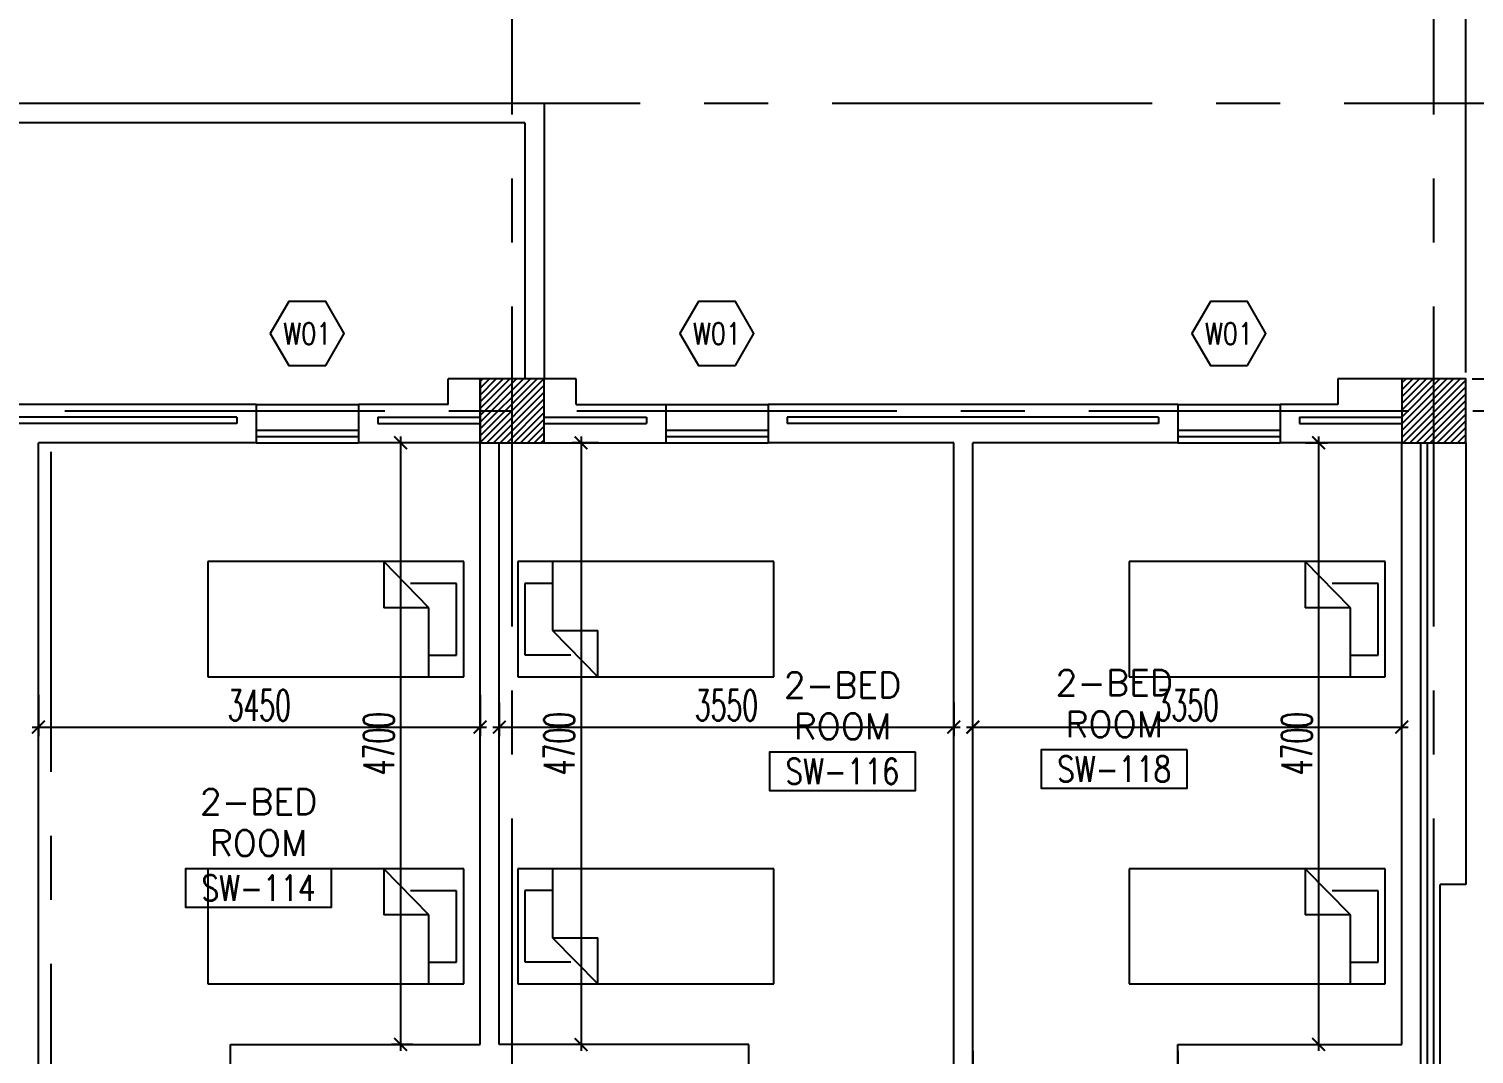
# Model space of a CAD drawing. Extents: x 276011.4 to 276105.3, y 57291.9 to 57371.4.
# Drawn here: x 276083.84 to 276095.13, y 57352.56 to 57360.57 of the extents above; entities that cross this region are included whole.
import ezdxf
from ezdxf.enums import TextEntityAlignment as Align

# ---------------------------------------------------------------- set-up
doc = ezdxf.new("R2010")
doc.units = 0
doc.header["$MEASUREMENT"] = 0
doc.header["$PDMODE"] = 34
doc.linetypes.add('CENTERX2', pattern=[4, 2.5, -0.5, 0.5, -0.5])
doc.layers.get('0').update_dxf_attribs({"linetype": 'CONTINUOUS'})
doc.layers.get('DEFPOINTS').update_dxf_attribs({"linetype": 'CONTINUOUS'})
for name, color, linetype in [('AX-DIM', 4, 'CONTINUOUS'), ('AXES', 11, 'CENTERX2'), ('COL', 5, 'CONTINUOUS'), ('DIM', 4, 'CONTINUOUS'), ('FUR', 4, 'CONTINUOUS'), ('HAT', 8, 'CONTINUOUS'), ('INSUL', 4, 'CONTINUOUS'), ('PROJ-L', 4, 'CONTINUOUS'), ('RM-BOX', 4, 'CONTINUOUS'), ('RM-NAME', 2, 'CONTINUOUS'), ('RM-NO', 2, 'CONTINUOUS'), ('WALL', 2, 'CONTINUOUS'), ('WIN', 3, 'CONTINUOUS'), ('WIN-BOX', 4, 'CONTINUOUS'), ('WIN-NO', 5, 'CONTINUOUS')]:
    doc.layers.add(name, color=color, linetype=linetype)
doc.styles.add('ROMANS', font='ROMANS.shx', dxfattribs={"width": 0.6})
doc.dimstyles.new('STANDARD in', dxfattribs={"dimtxt": 0.24, "dimasz": 0.1, "dimexe": 0.07, "dimexo": 0.05, "dimgap": 0.05, "dimtad": 1, "dimdec": 0, "dimlfac": 1000, "dimzin": 0, "dimdsep": 46, "dimtxsty": 'ROMANS', "dimblk": 'ARCHTICK', "dimcen": 0.05, "dimdle": 0.05, "dimclrd": 4, "dimclre": 4, "dimclrt": 2, "dimadec": 0, "dimazin": 0, "dimtfac": 1, "dimtdec": 0, "dimtmove": 2, "dimatfit": 3, "dimfxl": 0, "dimtolj": 1, "dimtzin": 0, "dimarcsym": 0})

# ---------------------------------------------------------------- blocks, each defined once
blk = doc.blocks.new('_ARCHTICK')
at = {"color": 0, "linetype": 'ByBlock', "const_width": 0.15}
blk.add_lwpolyline([(-0.5, -0.5), (0.5, 0.5)], dxfattribs=at)
blk = doc.blocks.new('*D106')
at = {"layer": 'AX-DIM', "color": 4, "lineweight": -2, "ltscale": 0.3}
for p, q in [((276020.305, 57370.011), (276095.115, 57370.011)), ((276020.355, 57365.405), (276020.355, 57370.081)), ((276095.065, 57357.883), (276095.065, 57370.081))]:
    blk.add_line(p, q, dxfattribs=at)
at = {"layer": 'DEFPOINTS', "color": 0, "ltscale": 0.3}
for p in [(276095.065, 57370.011), (276020.355, 57365.355), (276095.065, 57357.833)]:
    blk.add_point(p, dxfattribs=at)
at = {"layer": 'AX-DIM', "color": 4, "lineweight": -2, "ltscale": 0.3, "xscale": 0.1, "yscale": 0.1, "zscale": 0.1, "rotation": 180}
blk.add_blockref('_ARCHTICK', (276020.355, 57370.011), dxfattribs=at)
at = {"layer": 'AX-DIM', "color": 4, "lineweight": -2, "ltscale": 0.3, "xscale": 0.1, "yscale": 0.1, "zscale": 0.1}
blk.add_blockref('_ARCHTICK', (276095.065, 57370.011), dxfattribs=at)
at = {"layer": 'AX-DIM', "color": 2, "ltscale": 0.3, "insert": (276057.71, 57370.181), "char_height": 0.24, "attachment_point": 5, "style": 'ROMANS'}
blk.add_mtext('\\A1;74710', dxfattribs=at)
blk = doc.blocks.new('*D596')
at = {"layer": 'AX-DIM', "color": 4, "lineweight": -2, "ltscale": 0.3}
for p, q in [((276089.533, 57367.858), (276103.985, 57367.858)), ((276103.915, 57367.908), (276103.915, 57357.783)), ((276103.265, 57357.833), (276103.985, 57357.833))]:
    blk.add_line(p, q, dxfattribs=at)
at = {"layer": 'DEFPOINTS', "color": 0, "ltscale": 0.3}
for p in [(276089.483, 57367.858), (276103.215, 57357.833), (276103.915, 57357.833)]:
    blk.add_point(p, dxfattribs=at)
at = {"layer": 'AX-DIM', "color": 4, "lineweight": -2, "ltscale": 0.3, "xscale": 0.1, "yscale": 0.1, "zscale": 0.1}
for p, rotation in [((276103.915, 57367.858), 90), ((276103.915, 57357.833), 270)]:
    blk.add_blockref('_ARCHTICK', p, dxfattribs=dict(at, rotation=rotation))
at = {"layer": 'AX-DIM', "color": 2, "ltscale": 0.3, "insert": (276103.745, 57362.845), "char_height": 0.24, "attachment_point": 5, "rotation": 90, "style": 'ROMANS'}
blk.add_mtext('\\A1;10025', dxfattribs=at)
blk = doc.blocks.new('*D595')
at = {"layer": 'AX-DIM', "color": 4, "lineweight": -2, "ltscale": 0.3}
for p, q in [((276095.015, 57370.011), (276100.34, 57370.011)), ((276095.065, 57369.361), (276095.065, 57370.081)), ((276100.29, 57333.883), (276100.29, 57370.081))]:
    blk.add_line(p, q, dxfattribs=at)
at = {"layer": 'DEFPOINTS', "color": 0, "ltscale": 0.3}
for p in [(276100.29, 57370.011), (276095.065, 57369.311), (276100.29, 57333.833)]:
    blk.add_point(p, dxfattribs=at)
at = {"layer": 'AX-DIM', "color": 4, "lineweight": -2, "ltscale": 0.3, "xscale": 0.1, "yscale": 0.1, "zscale": 0.1, "rotation": 180}
blk.add_blockref('_ARCHTICK', (276095.065, 57370.011), dxfattribs=at)
at = {"layer": 'AX-DIM', "color": 4, "lineweight": -2, "ltscale": 0.3, "xscale": 0.1, "yscale": 0.1, "zscale": 0.1}
blk.add_blockref('_ARCHTICK', (276100.29, 57370.011), dxfattribs=at)
at = {"layer": 'AX-DIM', "color": 2, "ltscale": 0.3, "insert": (276097.678, 57370.181), "char_height": 0.24, "attachment_point": 5, "style": 'ROMANS'}
blk.add_mtext('\\A1;5225', dxfattribs=at)
blk = doc.blocks.new('*D593')
at = {"layer": 'AX-DIM', "color": 4, "lineweight": -2, "ltscale": 0.3}
for p, q in [((276095.115, 57357.833), (276103.985, 57357.833)), ((276103.915, 57357.883), (276103.915, 57298.463)), ((276095.115, 57298.513), (276103.985, 57298.513))]:
    blk.add_line(p, q, dxfattribs=at)
at = {"layer": 'DEFPOINTS', "color": 0, "ltscale": 0.3}
for p in [(276095.065, 57357.833), (276095.065, 57298.513), (276103.915, 57298.513)]:
    blk.add_point(p, dxfattribs=at)
at = {"layer": 'AX-DIM', "color": 4, "lineweight": -2, "ltscale": 0.3, "xscale": 0.1, "yscale": 0.1, "zscale": 0.1}
for p, rotation in [((276103.915, 57357.833), 90), ((276103.915, 57298.513), 270)]:
    blk.add_blockref('_ARCHTICK', p, dxfattribs=dict(at, rotation=rotation))
at = {"layer": 'AX-DIM', "color": 2, "ltscale": 0.3, "insert": (276103.745, 57328.173), "char_height": 0.24, "attachment_point": 5, "rotation": 90, "style": 'ROMANS'}
blk.add_mtext('\\A1;59320', dxfattribs=at)
blk = doc.blocks.new('*X48')
at = {"color": 0}
for p, q in [((245927, 177090), (246427, 177590)), ((245929, 177145), (246374, 177590)), ((245929, 177198), (246321, 177590)), ((245929, 177251), (246267, 177590)), ((245929, 177304), (246214, 177590)), ((245929, 177357), (246161, 177590)), ((245929, 177410), (246108, 177590)), ((245929, 177463), (246055, 177590)), ((245929, 177516), (246002, 177590)), ((245929, 177569), (245949, 177590)), ((245980, 177090), (246429, 177539)), ((246033, 177090), (246429, 177486)), ((246086, 177090), (246429, 177433)), ((246139, 177090), (246429, 177380)), ((246192, 177090), (246429, 177327)), ((246245, 177090), (246429, 177274)), ((246298, 177090), (246429, 177220)), ((246351, 177090), (246429, 177167)), ((246404, 177090), (246429, 177114))]:
    blk.add_line(p, q, dxfattribs=at)
blk = doc.blocks.new('WW1')
at = {"layer": 'WIN-BOX'}
blk.add_lwpolyline([(144, -250), (289, 0), (144, 250), (-144, 250), (-289, 0), (-144, -250)], close=True, dxfattribs=at)
at = {"layer": 'WIN-NO', "style": 'ROMANS', "width": 0.8}
blk.add_attdef('W00', text='', height=170, dxfattribs=at).set_placement((0, 0), align=Align.MIDDLE)
blk = doc.blocks.new('*X47')
at = {"color": 0}
for p, q in [((253129, 177132), (253586, 177590)), ((253129, 177185), (253533, 177590)), ((253129, 177238), (253480, 177590)), ((253129, 177291), (253427, 177590)), ((253129, 177344), (253374, 177590)), ((253129, 177397), (253321, 177590)), ((253129, 177450), (253268, 177590)), ((253129, 177503), (253215, 177590)), ((253129, 177557), (253162, 177590)), ((253139, 177090), (253629, 177579)), ((253192, 177090), (253629, 177526)), ((253245, 177090), (253629, 177473)), ((253298, 177090), (253629, 177420)), ((253351, 177090), (253629, 177367)), ((253404, 177090), (253629, 177314)), ((253457, 177090), (253629, 177261)), ((253510, 177090), (253629, 177208)), ((253563, 177090), (253629, 177155)), ((253616, 177090), (253629, 177102))]:
    blk.add_line(p, q, dxfattribs=at)
blk = doc.blocks.new('RM1')
at = {"layer": 'RM-BOX'}
blk.add_lwpolyline([(570, -200), (-570, -200), (-570, -500), (570, -500)], close=True, dxfattribs=at)
at = {"layer": 'RM-NAME', "style": 'ROMANS'}
for tag, p in [('ROOMNAME1', (0, 324)), ('ROOMNAME2', (0, 0))]:
    blk.add_attdef(tag, text='', height=200, dxfattribs=at).set_placement(p, align=Align.MIDDLE)
at = {"layer": 'RM-NO', "style": 'ROMANS', "width": 0.8}
blk.add_attdef('ROOMNO', text='', height=200, dxfattribs=at).set_placement((0, -350), align=Align.MIDDLE)
blk = doc.blocks.new('*D449')
at = {"layer": 'DEFPOINTS', "color": 0, "linetype": 'ByBlock', "ltscale": 0.3}
for p in [(276083.915, 57355.415), (276087.365, 57355.415), (276087.365, 57355.112)]:
    blk.add_point(p, dxfattribs=at)
at = {"layer": 'DIM', "color": 4, "linetype": 'ByBlock', "lineweight": -2, "ltscale": 0.3}
for p, q in [((276083.915, 57355.365), (276083.915, 57355.042)), ((276087.365, 57355.365), (276087.365, 57355.042)), ((276083.865, 57355.112), (276087.415, 57355.112))]:
    blk.add_line(p, q, dxfattribs=at)
at = {"layer": 'DIM', "color": 4, "linetype": 'ByBlock', "lineweight": -2, "ltscale": 0.3, "xscale": 0.1, "yscale": 0.1, "zscale": 0.1, "rotation": 180}
blk.add_blockref('_ARCHTICK', (276083.915, 57355.112), dxfattribs=at)
at = {"layer": 'DIM', "color": 4, "linetype": 'ByBlock', "lineweight": -2, "ltscale": 0.3, "xscale": 0.1, "yscale": 0.1, "zscale": 0.1}
blk.add_blockref('_ARCHTICK', (276087.365, 57355.112), dxfattribs=at)
at = {"layer": 'DIM', "color": 2, "linetype": 'ByBlock', "ltscale": 0.3, "insert": (276085.64, 57355.282), "char_height": 0.24, "attachment_point": 5, "style": 'ROMANS'}
blk.add_mtext('\\A1;3450', dxfattribs=at)
blk = doc.blocks.new('*D448')
at = {"layer": 'DEFPOINTS', "color": 0, "linetype": 'ByBlock', "ltscale": 0.3}
for p in [(276086.89, 57357.333), (276086.744, 57352.633), (276086.89, 57352.633)]:
    blk.add_point(p, dxfattribs=at)
at = {"layer": 'DIM', "color": 4, "linetype": 'ByBlock', "lineweight": -2, "ltscale": 0.3}
for p, q in [((276086.744, 57357.383), (276086.744, 57352.583)), ((276086.84, 57357.333), (276086.674, 57357.333)), ((276086.84, 57352.633), (276086.674, 57352.633))]:
    blk.add_line(p, q, dxfattribs=at)
at = {"layer": 'DIM', "color": 4, "linetype": 'ByBlock', "lineweight": -2, "ltscale": 0.3, "xscale": 0.1, "yscale": 0.1, "zscale": 0.1}
for p, rotation in [((276086.744, 57357.333), 90), ((276086.744, 57352.633), 270)]:
    blk.add_blockref('_ARCHTICK', p, dxfattribs=dict(at, rotation=rotation))
at = {"layer": 'DIM', "color": 2, "linetype": 'ByBlock', "ltscale": 0.3, "insert": (276086.574, 57354.983), "char_height": 0.24, "attachment_point": 5, "rotation": 90, "style": 'ROMANS'}
blk.add_mtext('\\A1;4700', dxfattribs=at)
blk = doc.blocks.new('*D444')
at = {"layer": 'DEFPOINTS', "color": 0, "linetype": 'ByBlock', "ltscale": 0.3}
for p in [(276088.34, 57357.333), (276088.154, 57352.633), (276088.34, 57352.633)]:
    blk.add_point(p, dxfattribs=at)
at = {"layer": 'DIM', "color": 4, "linetype": 'ByBlock', "lineweight": -2, "ltscale": 0.3}
for p, q in [((276088.154, 57357.383), (276088.154, 57352.583)), ((276088.29, 57357.333), (276088.084, 57357.333)), ((276088.29, 57352.633), (276088.084, 57352.633))]:
    blk.add_line(p, q, dxfattribs=at)
at = {"layer": 'DIM', "color": 4, "linetype": 'ByBlock', "lineweight": -2, "ltscale": 0.3, "xscale": 0.1, "yscale": 0.1, "zscale": 0.1}
for p, rotation in [((276088.154, 57357.333), 90), ((276088.154, 57352.633), 270)]:
    blk.add_blockref('_ARCHTICK', p, dxfattribs=dict(at, rotation=rotation))
at = {"layer": 'DIM', "color": 2, "linetype": 'ByBlock', "ltscale": 0.3, "insert": (276087.984, 57354.983), "char_height": 0.24, "attachment_point": 5, "rotation": 90, "style": 'ROMANS'}
blk.add_mtext('\\A1;4700', dxfattribs=at)
blk = doc.blocks.new('*D443')
at = {"layer": 'DEFPOINTS', "color": 0, "linetype": 'ByBlock', "ltscale": 0.3}
for p in [(276087.515, 57355.354), (276091.065, 57355.354), (276091.065, 57355.112)]:
    blk.add_point(p, dxfattribs=at)
at = {"layer": 'DIM', "color": 4, "linetype": 'ByBlock', "lineweight": -2, "ltscale": 0.3}
for p, q in [((276087.515, 57355.304), (276087.515, 57355.042)), ((276091.065, 57355.304), (276091.065, 57355.042)), ((276087.465, 57355.112), (276091.115, 57355.112))]:
    blk.add_line(p, q, dxfattribs=at)
at = {"layer": 'DIM', "color": 4, "linetype": 'ByBlock', "lineweight": -2, "ltscale": 0.3, "xscale": 0.1, "yscale": 0.1, "zscale": 0.1, "rotation": 180}
blk.add_blockref('_ARCHTICK', (276087.515, 57355.112), dxfattribs=at)
at = {"layer": 'DIM', "color": 4, "linetype": 'ByBlock', "lineweight": -2, "ltscale": 0.3, "xscale": 0.1, "yscale": 0.1, "zscale": 0.1}
blk.add_blockref('_ARCHTICK', (276091.065, 57355.112), dxfattribs=at)
at = {"layer": 'DIM', "color": 2, "linetype": 'ByBlock', "ltscale": 0.3, "insert": (276089.29, 57355.282), "char_height": 0.24, "attachment_point": 5, "style": 'ROMANS'}
blk.add_mtext('\\A1;3550', dxfattribs=at)
blk = doc.blocks.new('*D439')
at = {"layer": 'DEFPOINTS', "color": 0, "linetype": 'ByBlock', "ltscale": 0.3}
for p in [(276094.565, 57355.112), (276091.215, 57355.002), (276094.565, 57354.983)]:
    blk.add_point(p, dxfattribs=at)
at = {"layer": 'DIM', "color": 4, "linetype": 'ByBlock', "lineweight": -2, "ltscale": 0.3}
for p, q in [((276091.165, 57355.112), (276094.615, 57355.112)), ((276091.215, 57355.052), (276091.215, 57355.182)), ((276094.565, 57355.033), (276094.565, 57355.182))]:
    blk.add_line(p, q, dxfattribs=at)
at = {"layer": 'DIM', "color": 4, "linetype": 'ByBlock', "lineweight": -2, "ltscale": 0.3, "xscale": 0.1, "yscale": 0.1, "zscale": 0.1, "rotation": 180}
blk.add_blockref('_ARCHTICK', (276091.215, 57355.112), dxfattribs=at)
at = {"layer": 'DIM', "color": 4, "linetype": 'ByBlock', "lineweight": -2, "ltscale": 0.3, "xscale": 0.1, "yscale": 0.1, "zscale": 0.1}
blk.add_blockref('_ARCHTICK', (276094.565, 57355.112), dxfattribs=at)
at = {"layer": 'DIM', "color": 2, "linetype": 'ByBlock', "ltscale": 0.3, "insert": (276092.89, 57355.282), "char_height": 0.24, "attachment_point": 5, "style": 'ROMANS'}
blk.add_mtext('\\A1;3350', dxfattribs=at)
blk = doc.blocks.new('*D438')
at = {"layer": 'DEFPOINTS', "color": 0, "linetype": 'ByBlock', "ltscale": 0.3}
for p in [(276093.763, 57357.333), (276093.763, 57352.633), (276093.916, 57352.633)]:
    blk.add_point(p, dxfattribs=at)
at = {"layer": 'DIM', "color": 4, "linetype": 'ByBlock', "lineweight": -2, "ltscale": 0.3}
for p, q in [((276093.916, 57357.383), (276093.916, 57352.583)), ((276093.813, 57357.333), (276093.986, 57357.333)), ((276093.813, 57352.633), (276093.986, 57352.633))]:
    blk.add_line(p, q, dxfattribs=at)
at = {"layer": 'DIM', "color": 4, "linetype": 'ByBlock', "lineweight": -2, "ltscale": 0.3, "xscale": 0.1, "yscale": 0.1, "zscale": 0.1}
for p, rotation in [((276093.916, 57357.333), 90), ((276093.916, 57352.633), 270)]:
    blk.add_blockref('_ARCHTICK', p, dxfattribs=dict(at, rotation=rotation))
at = {"layer": 'DIM', "color": 2, "linetype": 'ByBlock', "ltscale": 0.3, "insert": (276093.746, 57354.983), "char_height": 0.24, "attachment_point": 5, "rotation": 90, "style": 'ROMANS'}
blk.add_mtext('\\A1;4700', dxfattribs=at)
blk = doc.blocks.new('*D435')
at = {"layer": 'DEFPOINTS', "color": 0, "linetype": 'ByBlock', "ltscale": 0.3}
for p in [(276091.215, 57352.633), (276092.815, 57352.633), (276091.215, 57352.052)]:
    blk.add_point(p, dxfattribs=at)
at = {"layer": 'DIM', "color": 4, "linetype": 'ByBlock', "lineweight": -2, "ltscale": 0.3}
for p, q in [((276091.215, 57352.583), (276091.215, 57351.982)), ((276092.815, 57352.583), (276092.815, 57351.982)), ((276092.865, 57352.052), (276091.165, 57352.052))]:
    blk.add_line(p, q, dxfattribs=at)
at = {"layer": 'DIM', "color": 4, "linetype": 'ByBlock', "lineweight": -2, "ltscale": 0.3, "xscale": 0.1, "yscale": 0.1, "zscale": 0.1, "rotation": 180}
blk.add_blockref('_ARCHTICK', (276091.215, 57352.052), dxfattribs=at)
at = {"layer": 'DIM', "color": 4, "linetype": 'ByBlock', "lineweight": -2, "ltscale": 0.3, "xscale": 0.1, "yscale": 0.1, "zscale": 0.1}
blk.add_blockref('_ARCHTICK', (276092.815, 57352.052), dxfattribs=at)
at = {"layer": 'DIM', "color": 2, "linetype": 'ByBlock', "ltscale": 0.3, "insert": (276092.015, 57352.222), "char_height": 0.24, "attachment_point": 5, "style": 'ROMANS'}
blk.add_mtext('\\A1;1600', dxfattribs=at)

msp = doc.modelspace()

# ---------------------------------------------------------------- linework, layer by layer
at = {"layer": 'AXES'}
for p, q in [((276087.6155, 57291.8986), (276087.6155, 57370.7113)), ((276094.8155, 57291.8986), (276094.8155, 57370.7113)), ((276104.6155, 57359.9829), (276052.5255, 57359.9829)), ((276032.1217, 57357.5829), (276104.6155, 57357.5829)), ((276084.0155, 57298.7629), (276084.0155, 57357.5829)), ((276091.2155, 57298.7629), (276091.2155, 57357.5329))]:
    msp.add_line(p, q, dxfattribs=at)
at = {"layer": 'COL'}
for points in [[(276087.8655, 57357.3329), (276087.8655, 57357.8329), (276087.3655, 57357.8329), (276087.3655, 57357.3329)], [(276095.0655, 57357.3329), (276095.0655, 57357.8329), (276094.5655, 57357.8329), (276094.5655, 57357.3329)]]:
    msp.add_lwpolyline(points, close=True, dxfattribs=at)
at = {"layer": 'FUR'}
for p, q in [((276087.2372, 57356.4049), (276085.2372, 57356.4049)), ((276085.2372, 57356.4049), (276085.2372, 57355.5049)), ((276086.6121, 57356.4049), (276086.6121, 57356.0437)), ((276086.9656, 57356.0437), (276086.6121, 57356.4049)), ((276087.2372, 57355.5049), (276087.2372, 57356.4049)), ((276089.6596, 57356.4049), (276087.6596, 57356.4049)), ((276087.6596, 57356.4049), (276087.6596, 57355.5049)), ((276087.9312, 57356.4049), (276087.9312, 57355.866)), ((276089.6596, 57355.5049), (276089.6596, 57356.4049)), ((276094.437, 57356.4049), (276092.437, 57356.4049)), ((276092.437, 57356.4049), (276092.437, 57355.5049)), ((276093.8119, 57356.4049), (276093.8119, 57356.0437)), ((276094.1654, 57356.0437), (276093.8119, 57356.4049)), ((276094.437, 57355.5049), (276094.437, 57356.4049)), ((276087.1817, 57356.2327), (276086.822, 57356.2327)), ((276087.1817, 57355.6748), (276087.1817, 57356.2327)), ((276087.715, 57356.235), (276087.715, 57355.677)), ((276087.9312, 57356.235), (276087.715, 57356.235)), ((276094.3815, 57356.2327), (276094.0219, 57356.2327)), ((276094.3815, 57355.6748), (276094.3815, 57356.2327)), ((276086.9656, 57356.0437), (276086.6121, 57356.0437)), ((276086.9656, 57355.5049), (276086.9656, 57356.0437)), ((276094.1654, 57356.0437), (276093.8119, 57356.0437)), ((276094.1654, 57355.5049), (276094.1654, 57356.0437)), ((276087.9312, 57355.866), (276088.2846, 57355.866)), ((276087.9312, 57355.866), (276088.2846, 57355.5049)), ((276088.2846, 57355.5049), (276088.2846, 57355.866)), ((276086.9656, 57355.6748), (276087.1817, 57355.6748)), ((276087.715, 57355.677), (276088.0747, 57355.677)), ((276094.1654, 57355.6748), (276094.3815, 57355.6748)), ((276085.2372, 57355.5049), (276087.2372, 57355.5049)), ((276087.6596, 57355.5049), (276089.6596, 57355.5049)), ((276092.437, 57355.5049), (276094.437, 57355.5049)), ((276087.2372, 57354.0061), (276085.2372, 57354.0061)), ((276085.2372, 57354.0061), (276085.2372, 57353.1061)), ((276086.6121, 57354.0061), (276086.6121, 57353.6449)), ((276086.9656, 57353.6449), (276086.6121, 57354.0061)), ((276087.2372, 57353.1061), (276087.2372, 57354.0061)), ((276089.6596, 57354.0061), (276087.6596, 57354.0061)), ((276087.6596, 57354.0061), (276087.6596, 57353.1061)), ((276087.9312, 57354.0061), (276087.9312, 57353.4672)), ((276089.6596, 57353.1061), (276089.6596, 57354.0061)), ((276094.437, 57354.0061), (276092.437, 57354.0061)), ((276092.437, 57354.0061), (276092.437, 57353.1061)), ((276093.8119, 57354.0061), (276093.8119, 57353.6449)), ((276094.1654, 57353.6449), (276093.8119, 57354.0061)), ((276094.437, 57353.1061), (276094.437, 57354.0061)), ((276087.1817, 57353.8339), (276086.822, 57353.8339)), ((276087.1817, 57353.276), (276087.1817, 57353.8339)), ((276087.715, 57353.8362), (276087.715, 57353.2782)), ((276087.9312, 57353.8362), (276087.715, 57353.8362)), ((276094.3815, 57353.8339), (276094.0219, 57353.8339)), ((276094.3815, 57353.276), (276094.3815, 57353.8339)), ((276086.9656, 57353.6449), (276086.6121, 57353.6449)), ((276086.9656, 57353.1061), (276086.9656, 57353.6449)), ((276094.1654, 57353.6449), (276093.8119, 57353.6449)), ((276094.1654, 57353.1061), (276094.1654, 57353.6449)), ((276087.9312, 57353.4672), (276088.2846, 57353.4672)), ((276087.9312, 57353.4672), (276088.2846, 57353.1061)), ((276088.2846, 57353.1061), (276088.2846, 57353.4672)), ((276086.9656, 57353.276), (276087.1817, 57353.276)), ((276087.715, 57353.2782), (276088.0747, 57353.2782)), ((276094.1654, 57353.276), (276094.3815, 57353.276)), ((276085.2372, 57353.1061), (276087.2372, 57353.1061)), ((276087.6596, 57353.1061), (276089.6596, 57353.1061)), ((276092.437, 57353.1061), (276094.437, 57353.1061))]:
    msp.add_line(p, q, dxfattribs=at)
at = {"layer": 'INSUL'}
for p, q in [((276085.4655, 57357.5329), (276082.5367, 57357.5329)), ((276085.4655, 57357.4829), (276082.5367, 57357.4829)), ((276085.4655, 57357.5329), (276085.4655, 57357.4829)), ((276086.5655, 57357.5329), (276086.5655, 57357.4829)), ((276086.5655, 57357.5329), (276087.3655, 57357.5329)), ((276086.5655, 57357.4829), (276087.3655, 57357.4829)), ((276087.8655, 57357.5329), (276088.6655, 57357.5329)), ((276087.8655, 57357.4829), (276088.6655, 57357.4829)), ((276088.6655, 57357.5329), (276088.6655, 57357.4829)), ((276089.7655, 57357.5329), (276089.7655, 57357.4829)), ((276092.6655, 57357.5329), (276089.7655, 57357.5329)), ((276092.6655, 57357.4829), (276089.7655, 57357.4829)), ((276092.6655, 57357.5329), (276092.6655, 57357.4829)), ((276093.7655, 57357.5329), (276094.5655, 57357.5329)), ((276093.7655, 57357.5329), (276093.7655, 57357.4829)), ((276093.7655, 57357.4829), (276094.5655, 57357.4829)), ((276094.7155, 57350.6329), (276094.7155, 57357.3329)), ((276094.7655, 57350.6329), (276094.7655, 57357.3329))]:
    msp.add_line(p, q, dxfattribs=at)
at = {"layer": 'PROJ-L', "linetype": 'Continuous'}
for p, q in [((276087.8655, 57359.9829), (276069.3655, 57359.9829)), ((276087.8655, 57359.9829), (276087.8655, 57357.8329)), ((276087.7155, 57359.8329), (276069.5155, 57359.8329)), ((276087.7155, 57359.8329), (276087.7155, 57357.8329))]:
    msp.add_line(p, q, dxfattribs=at)
at = {"layer": 'WALL'}
for p, q in [((276087.1155, 57357.6329), (276087.1155, 57357.8329)), ((276088.1155, 57357.8329), (276087.1155, 57357.8329)), ((276088.1155, 57357.6329), (276088.1155, 57357.8329)), ((276094.0655, 57357.8329), (276094.0655, 57357.6329)), ((276095.0655, 57357.8329), (276094.0655, 57357.8329)), ((276085.6155, 57357.6329), (276082.3867, 57357.6329)), ((276085.6155, 57357.6329), (276085.6155, 57357.3329)), ((276086.4155, 57357.6329), (276086.4155, 57357.3329)), ((276087.1155, 57357.6329), (276086.4155, 57357.6329)), ((276088.1155, 57357.6329), (276088.8155, 57357.6329)), ((276088.8155, 57357.6329), (276088.8155, 57357.3329)), ((276089.6155, 57357.6329), (276089.6155, 57357.3329)), ((276092.8155, 57357.6329), (276089.6155, 57357.6329)), ((276092.8155, 57357.6329), (276092.8155, 57357.3329)), ((276094.0655, 57357.6329), (276093.6155, 57357.6329)), ((276093.6155, 57357.6329), (276093.6155, 57357.3329)), ((276085.6155, 57357.3329), (276083.9155, 57357.3329)), ((276083.9155, 57350.6829), (276083.9155, 57357.3329)), ((276087.3655, 57357.3329), (276086.4155, 57357.3329)), ((276087.3655, 57352.6329), (276087.3655, 57357.3329)), ((276087.5155, 57352.6329), (276087.5155, 57357.3329)), ((276087.8655, 57357.3329), (276088.8155, 57357.3329)), ((276091.0655, 57357.3329), (276089.6155, 57357.3329)), ((276091.0655, 57350.6829), (276091.0655, 57357.3329)), ((276092.8155, 57357.3329), (276091.2155, 57357.3329)), ((276091.2155, 57350.6829), (276091.2155, 57357.3329)), ((276094.5655, 57357.3329), (276093.6155, 57357.3329)), ((276094.5655, 57352.6329), (276094.5655, 57357.3329)), ((276095.0655, 57357.3329), (276095.0655, 57353.8829)), ((276094.8655, 57350.8829), (276094.8655, 57353.8829)), ((276095.0655, 57353.8829), (276094.8655, 57353.8829)), ((276085.4155, 57352.6329), (276087.3655, 57352.6329)), ((276085.4155, 57352.3829), (276085.4155, 57352.6329)), ((276089.4655, 57352.6329), (276087.5155, 57352.6329)), ((276089.4655, 57352.3829), (276089.4655, 57352.6329)), ((276092.8155, 57352.6329), (276094.5655, 57352.6329)), ((276092.8155, 57352.3829), (276092.8155, 57352.6329))]:
    msp.add_line(p, q, dxfattribs=at)
at = {"layer": 'WALL', "linetype": 'ByBlock', "ltscale": 0.3}
for points in [[(276087.8655, 57357.8329), (276087.3635, 57357.8329), (276087.3635, 57357.3329), (276087.8655, 57357.3329)], [(276095.0655, 57357.8329), (276094.5655, 57357.8329), (276094.5655, 57357.3329), (276095.0655, 57357.3329)]]:
    msp.add_lwpolyline(points, close=True, dxfattribs=at)
at = {"layer": 'WIN'}
for p, q in [((276085.6155, 57357.6329), (276086.4155, 57357.6329)), ((276088.8155, 57357.6329), (276089.6155, 57357.6329)), ((276092.8155, 57357.6329), (276093.6155, 57357.6329)), ((276085.6155, 57357.4329), (276086.4155, 57357.4329)), ((276085.6155, 57357.3829), (276086.4155, 57357.3829)), ((276088.8155, 57357.4329), (276089.6155, 57357.4329)), ((276088.8155, 57357.3829), (276089.6155, 57357.3829)), ((276092.8155, 57357.4329), (276093.6155, 57357.4329)), ((276092.8155, 57357.3829), (276093.6155, 57357.3829)), ((276085.6155, 57357.3329), (276086.4155, 57357.3329)), ((276088.8155, 57357.3329), (276089.6155, 57357.3329)), ((276092.8155, 57357.3329), (276093.6155, 57357.3329))]:
    msp.add_line(p, q, dxfattribs=at)

# ---------------------------------------------------------------- block references
at = {"layer": 'HAT', "xscale": 0.001, "yscale": 0.001, "zscale": 0.001}
for name in ['*X48', '*X47']:
    msp.add_blockref(name, (275841.4369, 57180.2432), dxfattribs=at)
at = {"layer": 'RM-NAME', "xscale": 0.001, "yscale": 0.001, "zscale": 0.001}
for p, values in [((276092.3189, 57355.1346), {'ROOMNO': 'SW-118', 'ROOMNAME2': 'ROOM', 'ROOMNAME1': '2-BED'}), ((276090.196, 57355.1171), {'ROOMNO': 'SW-116', 'ROOMNAME2': 'ROOM', 'ROOMNAME1': '2-BED'}), ((276085.6342, 57354.2061), {'ROOMNO': 'SW-114', 'ROOMNAME2': 'ROOM', 'ROOMNAME1': '2-BED'})]:
    msp.add_blockref('RM1', p, dxfattribs=at).add_auto_attribs(values)
at = {"layer": 'WIN-NO', "xscale": 0.001, "yscale": 0.001, "zscale": 0.001}
for p in [(276086.0155, 57358.186), (276089.2155, 57358.186), (276093.2155, 57358.186)]:
    msp.add_blockref('WW1', p, dxfattribs=at).add_auto_attribs({'W00': 'W01'})

# ---------------------------------------------------------------- dimensions: what is measured, and where the dimension line sits
at = {"layer": 'AX-DIM'}
for base, p1, p2, picture, middle in [((276095.0655, 57370.0113), (276020.3555, 57365.3553), (276095.0655, 57357.8329), '*D106', (276057.7105, 57370.1813)), ((276100.2905, 57370.0113), (276095.0655, 57369.3113), (276100.2905, 57333.8329), '*D595', (276097.678, 57370.1813))]:
    dim = msp.add_linear_dim(base=base, p1=p1, p2=p2, dimstyle='STANDARD in', dxfattribs=at)
    dim.commit()
    dim.dimension.update_dxf_attribs({"geometry": picture, "text_midpoint": middle})
for base, p1, p2, picture, middle in [((276103.9155, 57357.8329), (276089.4827, 57367.8579), (276103.2155, 57357.8329), '*D596', (276103.7455, 57362.8454)), ((276103.9155, 57298.5129), (276095.0655, 57357.8329), (276095.0655, 57298.5129), '*D593', (276103.7455, 57328.1729))]:
    dim = msp.add_linear_dim(base=base, p1=p1, p2=p2, angle=270, dimstyle='STANDARD in', dxfattribs=at)
    dim.commit()
    dim.dimension.update_dxf_attribs({"geometry": picture, "text_midpoint": middle})
at = {"layer": 'DIM', "linetype": 'ByBlock', "ltscale": 0.3}
for base, p1, p2, picture, middle in [((276086.7435, 57352.6329), (276086.8905, 57357.3329), (276086.8905, 57352.6329), '*D448', (276086.5735, 57354.9829)), ((276088.154, 57352.6329), (276088.3405, 57357.3329), (276088.3405, 57352.6329), '*D444', (276087.984, 57354.9829)), ((276093.9157, 57352.6329), (276093.7627, 57357.3329), (276093.7627, 57352.6329), '*D438', (276093.7457, 57354.9829))]:
    dim = msp.add_linear_dim(base=base, p1=p1, p2=p2, angle=90, dimstyle='STANDARD in', dxfattribs=at)
    dim.commit()
    dim.dimension.update_dxf_attribs({"geometry": picture, "text_midpoint": middle})
for base, p1, p2, picture, middle in [((276087.3655, 57355.1125), (276083.9155, 57355.4147), (276087.3655, 57355.4147), '*D449', (276085.6405, 57355.2825)), ((276091.0655, 57355.1125), (276087.5155, 57355.3541), (276091.0655, 57355.3541), '*D443', (276089.2905, 57355.2825)), ((276094.5655, 57355.1125), (276091.2155, 57355.0023), (276094.5655, 57354.9829), '*D439', (276092.8905, 57355.2825)), ((276091.2155, 57352.0516), (276092.8155, 57352.6329), (276091.2155, 57352.6329), '*D435', (276092.0155, 57352.2216))]:
    dim = msp.add_linear_dim(base=base, p1=p1, p2=p2, dimstyle='STANDARD in', dxfattribs=at)
    dim.commit()
    dim.dimension.update_dxf_attribs({"geometry": picture, "text_midpoint": middle})

doc.saveas('drawing.dxf')
